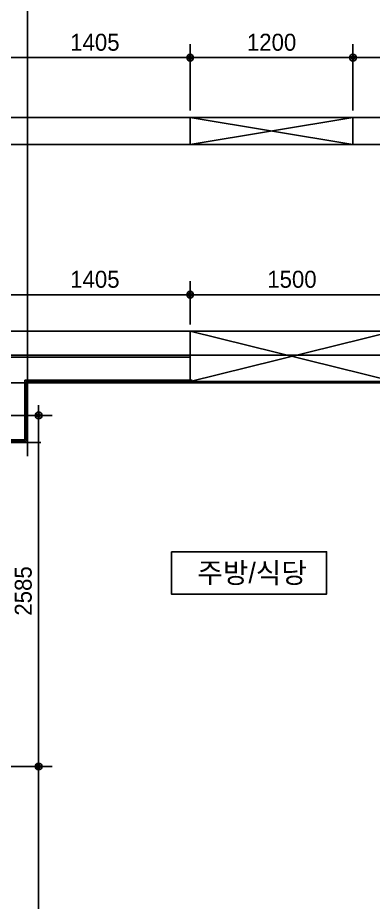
# Model space of a CAD drawing. Header units: millimetres. Extents: x 0 to 92204, y -190080 to 23760.
# Drawn here: x 9217 to 11839, y -176458 to -169944 of the extents above; entities that cross this region are included whole.
import ezdxf
from ezdxf.enums import TextEntityAlignment as Align

# ---------------------------------------------------------------- set-up
doc = ezdxf.new("R2010")
doc.units = ezdxf.units.MM
doc.header["$LTSCALE"] = 100
doc.linetypes.add('AUDIT_D_220706163347-0', pattern=[0])
doc.linetypes.add('CEN', pattern=[62, 60, -1, 0, -1])
doc.layers.get('defpoints').update_dxf_attribs({"color": 139})
for name, color, linetype in [('AA-XXXX-DIMS', 7, 'Continuous'), ('CEN_CON', 1, 'CEN'), ('CEN_WALL', 12, 'CEN'), ('CONC', 2, 'Continuous'), ('DIM', 7, 'AUDIT_D_220706163347-0'), ('ELE3_CON', 7, 'Continuous'), ('MC', 135, 'Continuous'), ('WAL', 3, 'Continuous'), ('WAL_DRY', 7, 'Continuous'), ('실명', 3, 'AUDIT_D_220706163347-0'), ('실명박스', 7, 'AUDIT_D_220706163347-0'), ('창호-open', 4, 'Continuous')]:
    doc.layers.add(name, color=color, linetype=linetype)
doc.layers.add('AA-XXXX-MC', color=153, linetype='AUDIT_D_220706163347-0', plot=False)
doc.styles.add('HAUD01', font='Dotum.ttf')
doc.styles.add('돋움', font='Dotum.ttf')
doc.dimstyles.new('내부100', dxfattribs={"dimscale": 50, "dimtxt": 2.5, "dimasz": 1, "dimexe": 2, "dimexo": 1, "dimgap": 1, "dimtad": 1, "dimdec": 0, "dimzin": 0, "dimdsep": 46, "dimtxsty": '돋움', "dimblk1": 'DIMDOT', "dimblk2": 'DIMDOT', "dimsah": 1, "dimcen": 0.09, "dimdle": 2, "dimclrd": 7, "dimclre": 7, "dimclrt": 3, "dimadec": 0, "dimazin": 0, "dimtfac": 1, "dimtdec": 0, "dimtix": 1, "dimtmove": 2, "dimatfit": 3, "dimldrblk": 'DIMDOT', "dimfxl": 1, "dimtolj": 1, "dimtzin": 0, "dimarcsym": 0})

# ---------------------------------------------------------------- blocks, each defined once
blk = doc.blocks.new('U-131B(기본)', base_point=(-85340.5, -187585.7))
at = {"layer": 'CEN_CON'}
for p, q in [((-85945.5, -177250.7), (-76055.5, -177250.7)), ((-83525.5, -179445.7), (-80485.5, -179445.7))]:
    blk.add_line(p, q, dxfattribs=at)
at = {"layer": 'CEN_WALL'}
blk.add_line((-81085.5, -179000.7), (-76685.5, -179000.7), dxfattribs=at)
at = {"layer": 'CONC'}
for p, q in [((-81225.5, -177250.7), (-79385.5, -177250.7)), ((-79385.5, -177450.7), (-79385.5, -177250.7)), ((-78185.5, -177250.7), (-76155.5, -177250.7)), ((-78185.5, -177450.7), (-78185.5, -177250.7)), ((-81225.5, -177450.7), (-79385.5, -177450.7)), ((-78185.5, -177450.7), (-76405.5, -177450.7))]:
    blk.add_line(p, q, dxfattribs=at)
at = {"layer": 'ELE3_CON'}
blk.add_line((-78185.5, -177450.7), (-79385.5, -177450.7), dxfattribs=at)
at = {"layer": 'MC'}
for p, q in [((-80585.5, -179745.7), (-80585.5, -176950.7)), ((-81085.5, -179205.7), (-76685.5, -179205.7)), ((-81695.5, -179645.7), (-80485.5, -179645.7))]:
    blk.add_line(p, q, dxfattribs=at)
at = {"layer": 'WAL'}
for p, q in [((-80965.5, -178825.7), (-79385.5, -178825.7)), ((-79385.5, -179015.7), (-79385.5, -178825.7)), ((-80775.5, -179015.7), (-79385.5, -179015.7))]:
    blk.add_line(p, q, dxfattribs=at)
at = {"layer": 'WAL_DRY'}
for p, q in [((-80605.5, -179625.7), (-80605.5, -179185.7)), ((-80605.5, -179185.7), (-79370.5, -179185.7)), ((-80595.5, -179195.7), (-79370.5, -179195.7)), ((-80595.5, -179635.7), (-80595.5, -179195.7)), ((-81395.5, -179625.7), (-80605.5, -179625.7)), ((-81395.5, -179635.7), (-80595.5, -179635.7))]:
    blk.add_line(p, q, dxfattribs=at)
blk = doc.blocks.new('DIMDOT')
at = {"layer": 'AA-XXXX-DIMS'}
for p, q in [((0, -1.5), (0, 1.5)), ((-1.5, 0), (1.5, 0))]:
    blk.add_line(p, q, dxfattribs=at)
for radius in [0.5, 0.25]:
    blk.add_circle((0, 0), radius, dxfattribs=at)
blk = doc.blocks.new('*D1415')
at = {"layer": 'defpoints', "color": 0, "transparency": 16777216}
for p in [(8478.8, -172873.2), (9371.4, -172873.2), (8478.8, -175458.2)]:
    blk.add_point(p, dxfattribs=at)
at = {"layer": 'DIM', "color": 7, "lineweight": -2, "transparency": 16777216}
for p, q in [((8528.8, -172873.2), (9471.4, -172873.2)), ((9371.4, -175408.2), (9371.4, -172923.2)), ((8528.8, -175458.2), (9471.4, -175458.2))]:
    blk.add_line(p, q, dxfattribs=at)
at = {"layer": 'DIM', "color": 7, "lineweight": -2, "transparency": 16777216, "xscale": 50, "yscale": 50, "zscale": 50}
for p, rotation in [((9371.4, -172873.2), 90), ((9371.4, -175458.2), 270)]:
    blk.add_blockref('DIMDOT', p, dxfattribs=dict(at, rotation=rotation))
at = {"layer": 'DIM', "color": 3, "transparency": 16777216, "insert": (9258.8, -174165.7), "char_height": 125, "attachment_point": 5, "rotation": 90, "style": '돋움'}
blk.add_mtext('\\A1;2585', dxfattribs=at)
blk = doc.blocks.new('*D1416')
at = {"layer": 'defpoints', "color": 0, "transparency": 16777216}
for p in [(8478.8, -175458.2), (9371.4, -175458.2), (8478.8, -179513.2)]:
    blk.add_point(p, dxfattribs=at)
at = {"layer": 'DIM', "color": 7, "lineweight": -2, "transparency": 16777216}
for p, q in [((8528.8, -175458.2), (9471.4, -175458.2)), ((9371.4, -179463.2), (9371.4, -175508.2)), ((8528.8, -179513.2), (9471.4, -179513.2))]:
    blk.add_line(p, q, dxfattribs=at)
at = {"layer": 'DIM', "color": 7, "lineweight": -2, "transparency": 16777216, "xscale": 50, "yscale": 50, "zscale": 50}
for p, rotation in [((9371.4, -175458.2), 90), ((9371.4, -179513.2), 270)]:
    blk.add_blockref('DIMDOT', p, dxfattribs=dict(at, rotation=rotation))
at = {"layer": 'DIM', "color": 3, "transparency": 16777216, "insert": (9258.8, -177485.7), "char_height": 125, "attachment_point": 5, "rotation": 90, "style": '돋움'}
blk.add_mtext('\\A1;4055', dxfattribs=at)
blk = doc.blocks.new('*D1439')
at = {"layer": 'defpoints', "color": 0, "transparency": 16777216}
for p in [(11688.8, -170238.6), (11688.8, -170678.2), (12823.8, -170678.2)]:
    blk.add_point(p, dxfattribs=at)
at = {"layer": 'DIM', "color": 7, "lineweight": -2, "transparency": 16777216}
for p, q in [((11688.8, -170628.2), (11688.8, -170138.6)), ((12823.8, -170628.2), (12823.8, -170138.6)), ((12773.8, -170238.6), (11738.8, -170238.6))]:
    blk.add_line(p, q, dxfattribs=at)
at = {"layer": 'DIM', "color": 7, "lineweight": -2, "transparency": 16777216, "xscale": 50, "yscale": 50, "zscale": 50, "rotation": 180}
blk.add_blockref('DIMDOT', (11688.8, -170238.6), dxfattribs=at)
at = {"layer": 'DIM', "color": 7, "lineweight": -2, "transparency": 16777216, "xscale": 50, "yscale": 50, "zscale": 50}
blk.add_blockref('DIMDOT', (12823.8, -170238.6), dxfattribs=at)
at = {"layer": 'DIM', "color": 3, "transparency": 16777216, "insert": (12256.3, -170126), "char_height": 125, "attachment_point": 5, "style": '돋움'}
blk.add_mtext('\\A1;1135', dxfattribs=at)
blk = doc.blocks.new('*D1440')
at = {"layer": 'defpoints', "color": 0, "transparency": 16777216}
for p in [(10488.8, -170238.6), (10488.8, -170678.2), (11688.8, -170678.2)]:
    blk.add_point(p, dxfattribs=at)
at = {"layer": 'DIM', "color": 7, "lineweight": -2, "transparency": 16777216}
for p, q in [((10488.8, -170628.2), (10488.8, -170138.6)), ((11688.8, -170628.2), (11688.8, -170138.6)), ((11638.8, -170238.6), (10538.8, -170238.6))]:
    blk.add_line(p, q, dxfattribs=at)
at = {"layer": 'DIM', "color": 7, "lineweight": -2, "transparency": 16777216, "xscale": 50, "yscale": 50, "zscale": 50, "rotation": 180}
blk.add_blockref('DIMDOT', (10488.8, -170238.6), dxfattribs=at)
at = {"layer": 'DIM', "color": 7, "lineweight": -2, "transparency": 16777216, "xscale": 50, "yscale": 50, "zscale": 50}
blk.add_blockref('DIMDOT', (11688.8, -170238.6), dxfattribs=at)
at = {"layer": 'DIM', "color": 3, "transparency": 16777216, "insert": (11088.8, -170126), "char_height": 125, "attachment_point": 5, "style": '돋움'}
blk.add_mtext('\\A1;1200', dxfattribs=at)
blk = doc.blocks.new('*D1441')
at = {"layer": 'defpoints', "color": 0, "transparency": 16777216}
for p in [(9083.8, -170238.6), (9083.8, -170678.2), (10488.8, -170678.2)]:
    blk.add_point(p, dxfattribs=at)
at = {"layer": 'DIM', "color": 7, "lineweight": -2, "transparency": 16777216}
for p, q in [((9083.8, -170628.2), (9083.8, -170138.6)), ((10488.8, -170628.2), (10488.8, -170138.6)), ((10438.8, -170238.6), (9133.8, -170238.6))]:
    blk.add_line(p, q, dxfattribs=at)
at = {"layer": 'DIM', "color": 7, "lineweight": -2, "transparency": 16777216, "xscale": 50, "yscale": 50, "zscale": 50, "rotation": 180}
blk.add_blockref('DIMDOT', (9083.8, -170238.6), dxfattribs=at)
at = {"layer": 'DIM', "color": 7, "lineweight": -2, "transparency": 16777216, "xscale": 50, "yscale": 50, "zscale": 50}
blk.add_blockref('DIMDOT', (10488.8, -170238.6), dxfattribs=at)
at = {"layer": 'DIM', "color": 3, "transparency": 16777216, "insert": (9786.3, -170126), "char_height": 125, "attachment_point": 5, "style": '돋움'}
blk.add_mtext('\\A1;1405', dxfattribs=at)
blk = doc.blocks.new('*D1448')
at = {"layer": 'defpoints', "color": 0, "transparency": 16777216}
for p in [(10488.8, -171983.9), (9083.8, -172253.2), (10488.8, -172253.2)]:
    blk.add_point(p, dxfattribs=at)
at = {"layer": 'DIM', "color": 7, "lineweight": -2, "transparency": 16777216}
for p, q in [((9083.8, -172203.2), (9083.8, -171883.9)), ((10488.8, -172203.2), (10488.8, -171883.9)), ((9133.8, -171983.9), (10438.8, -171983.9))]:
    blk.add_line(p, q, dxfattribs=at)
at = {"layer": 'DIM', "color": 7, "lineweight": -2, "transparency": 16777216, "xscale": 50, "yscale": 50, "zscale": 50, "rotation": 180}
blk.add_blockref('DIMDOT', (9083.8, -171983.9), dxfattribs=at)
at = {"layer": 'DIM', "color": 7, "lineweight": -2, "transparency": 16777216, "xscale": 50, "yscale": 50, "zscale": 50}
blk.add_blockref('DIMDOT', (10488.8, -171983.9), dxfattribs=at)
at = {"layer": 'DIM', "color": 3, "transparency": 16777216, "insert": (9786.3, -171871.3), "char_height": 125, "attachment_point": 5, "style": '돋움'}
blk.add_mtext('\\A1;1405', dxfattribs=at)
blk = doc.blocks.new('*D1449')
at = {"layer": 'defpoints', "color": 0, "transparency": 16777216}
for p in [(11988.8, -171983.9), (10488.8, -172253.2), (11988.8, -172253.2)]:
    blk.add_point(p, dxfattribs=at)
at = {"layer": 'DIM', "color": 7, "lineweight": -2, "transparency": 16777216}
for p, q in [((10488.8, -172203.2), (10488.8, -171883.9)), ((11988.8, -172203.2), (11988.8, -171883.9)), ((10538.8, -171983.9), (11938.8, -171983.9))]:
    blk.add_line(p, q, dxfattribs=at)
at = {"layer": 'DIM', "color": 7, "lineweight": -2, "transparency": 16777216, "xscale": 50, "yscale": 50, "zscale": 50, "rotation": 180}
blk.add_blockref('DIMDOT', (10488.8, -171983.9), dxfattribs=at)
at = {"layer": 'DIM', "color": 7, "lineweight": -2, "transparency": 16777216, "xscale": 50, "yscale": 50, "zscale": 50}
blk.add_blockref('DIMDOT', (11988.8, -171983.9), dxfattribs=at)
at = {"layer": 'DIM', "color": 3, "transparency": 16777216, "insert": (11238.8, -171871.3), "char_height": 125, "attachment_point": 5, "style": '돋움'}
blk.add_mtext('\\A1;1500', dxfattribs=at)

msp = doc.modelspace()

# ---------------------------------------------------------------- linework, layer by layer
at = {"layer": 'AA-XXXX-MC'}
msp.add_line((9288.8, -170678.2), (9288.8, -168588.2), dxfattribs=at)
at = {"layer": '실명박스'}
msp.add_lwpolyline([(10350.4, -173876.3), (10350.4, -174188.8), (11494.1, -174188.8), (11494.1, -173876.3)], close=True, dxfattribs=at)
at = {"layer": '창호-open'}
for p, q in [((11688.8, -170678.2), (10488.8, -170878.2)), ((10488.8, -170678.2), (11688.8, -170878.2)), ((11988.8, -172253.2), (10488.8, -172623.2)), ((10488.8, -172253.2), (11988.8, -172623.2))]:
    msp.add_line(p, q, dxfattribs=at)
for points in [[(10488.8, -170678.2), (11688.8, -170678.2), (11688.8, -170878.2), (10488.8, -170878.2)], [(10488.8, -172253.2), (11988.8, -172253.2), (11988.8, -172623.2), (10488.8, -172623.2)]]:
    msp.add_lwpolyline(points, close=True, dxfattribs=at)

# ---------------------------------------------------------------- block references
msp.add_blockref('U-131B(기본)', (4533.8, -181013.2))

# ---------------------------------------------------------------- texts
at = {"layer": '실명', "style": 'HAUD01'}
msp.add_text('주방/식당', height=150, dxfattribs=at).set_placement((10945.4, -174030.4), align=Align.MIDDLE)

# ---------------------------------------------------------------- dimensions: what is measured, and where the dimension line sits
at = {"layer": 'DIM'}
for base, p1, p2, picture, middle in [((9083.8, -170238.6), (10488.8, -170678.2), (9083.8, -170678.2), '*D1441', (9786.3, -170126)), ((10488.8, -170238.6), (11688.8, -170678.2), (10488.8, -170678.2), '*D1440', (11088.8, -170126)), ((11688.8, -170238.6), (12823.8, -170678.2), (11688.8, -170678.2), '*D1439', (12256.3, -170126)), ((10488.8, -171983.9), (9083.8, -172253.2), (10488.8, -172253.2), '*D1448', (9786.3, -171871.3)), ((11988.8, -171983.9), (10488.8, -172253.2), (11988.8, -172253.2), '*D1449', (11238.8, -171871.3))]:
    dim = msp.add_linear_dim(base=base, p1=p1, p2=p2, dimstyle='내부100', override={"dimscale": 50}, dxfattribs=at)
    dim.commit()
    dim.dimension.update_dxf_attribs({"geometry": picture, "text_midpoint": middle})
for base, p1, p2, picture, middle in [((9371.4, -172873.2), (8478.8, -175458.2), (8478.8, -172873.2), '*D1415', (9258.8, -174165.7)), ((9371.4, -175458.2), (8478.8, -179513.2), (8478.8, -175458.2), '*D1416', (9258.8, -177485.7))]:
    dim = msp.add_linear_dim(base=base, p1=p1, p2=p2, angle=270, dimstyle='내부100', override={"dimscale": 50}, dxfattribs=at)
    dim.commit()
    dim.dimension.update_dxf_attribs({"geometry": picture, "text_midpoint": middle})

doc.saveas('drawing.dxf')
